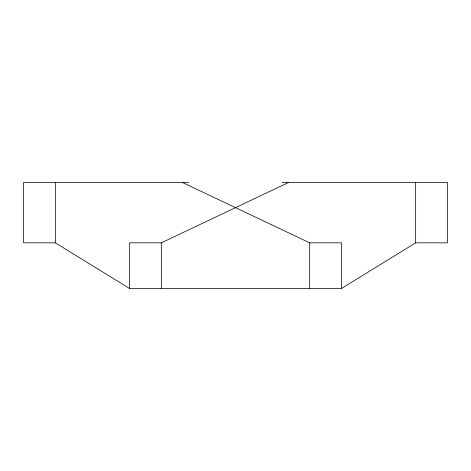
<?xml version="1.0" encoding="UTF-8"?>
<svg xmlns="http://www.w3.org/2000/svg" width="471" height="471" viewBox="0 0 471 471"><rect width="100%" height="100%" fill="white"/><g stroke="black" fill="none" stroke-linecap="round" stroke-linejoin="round"><path stroke-width="0.71" d="M188.747 182.512L23.55 182.512L23.55 242.836L55.343 242.836L129.525 288.488L341.475 288.488L415.657 242.836L447.45 242.836L447.45 182.512L282.253 182.512M129.525 288.488L129.525 242.836L161.317 242.836L288.488 182.512M182.512 182.512L309.683 242.836L341.475 242.836L341.475 288.488M415.657 182.512L415.657 242.836M309.683 242.836L309.683 288.488M161.317 242.836L161.317 288.488M55.343 182.512L55.343 242.836"/></g></svg>
